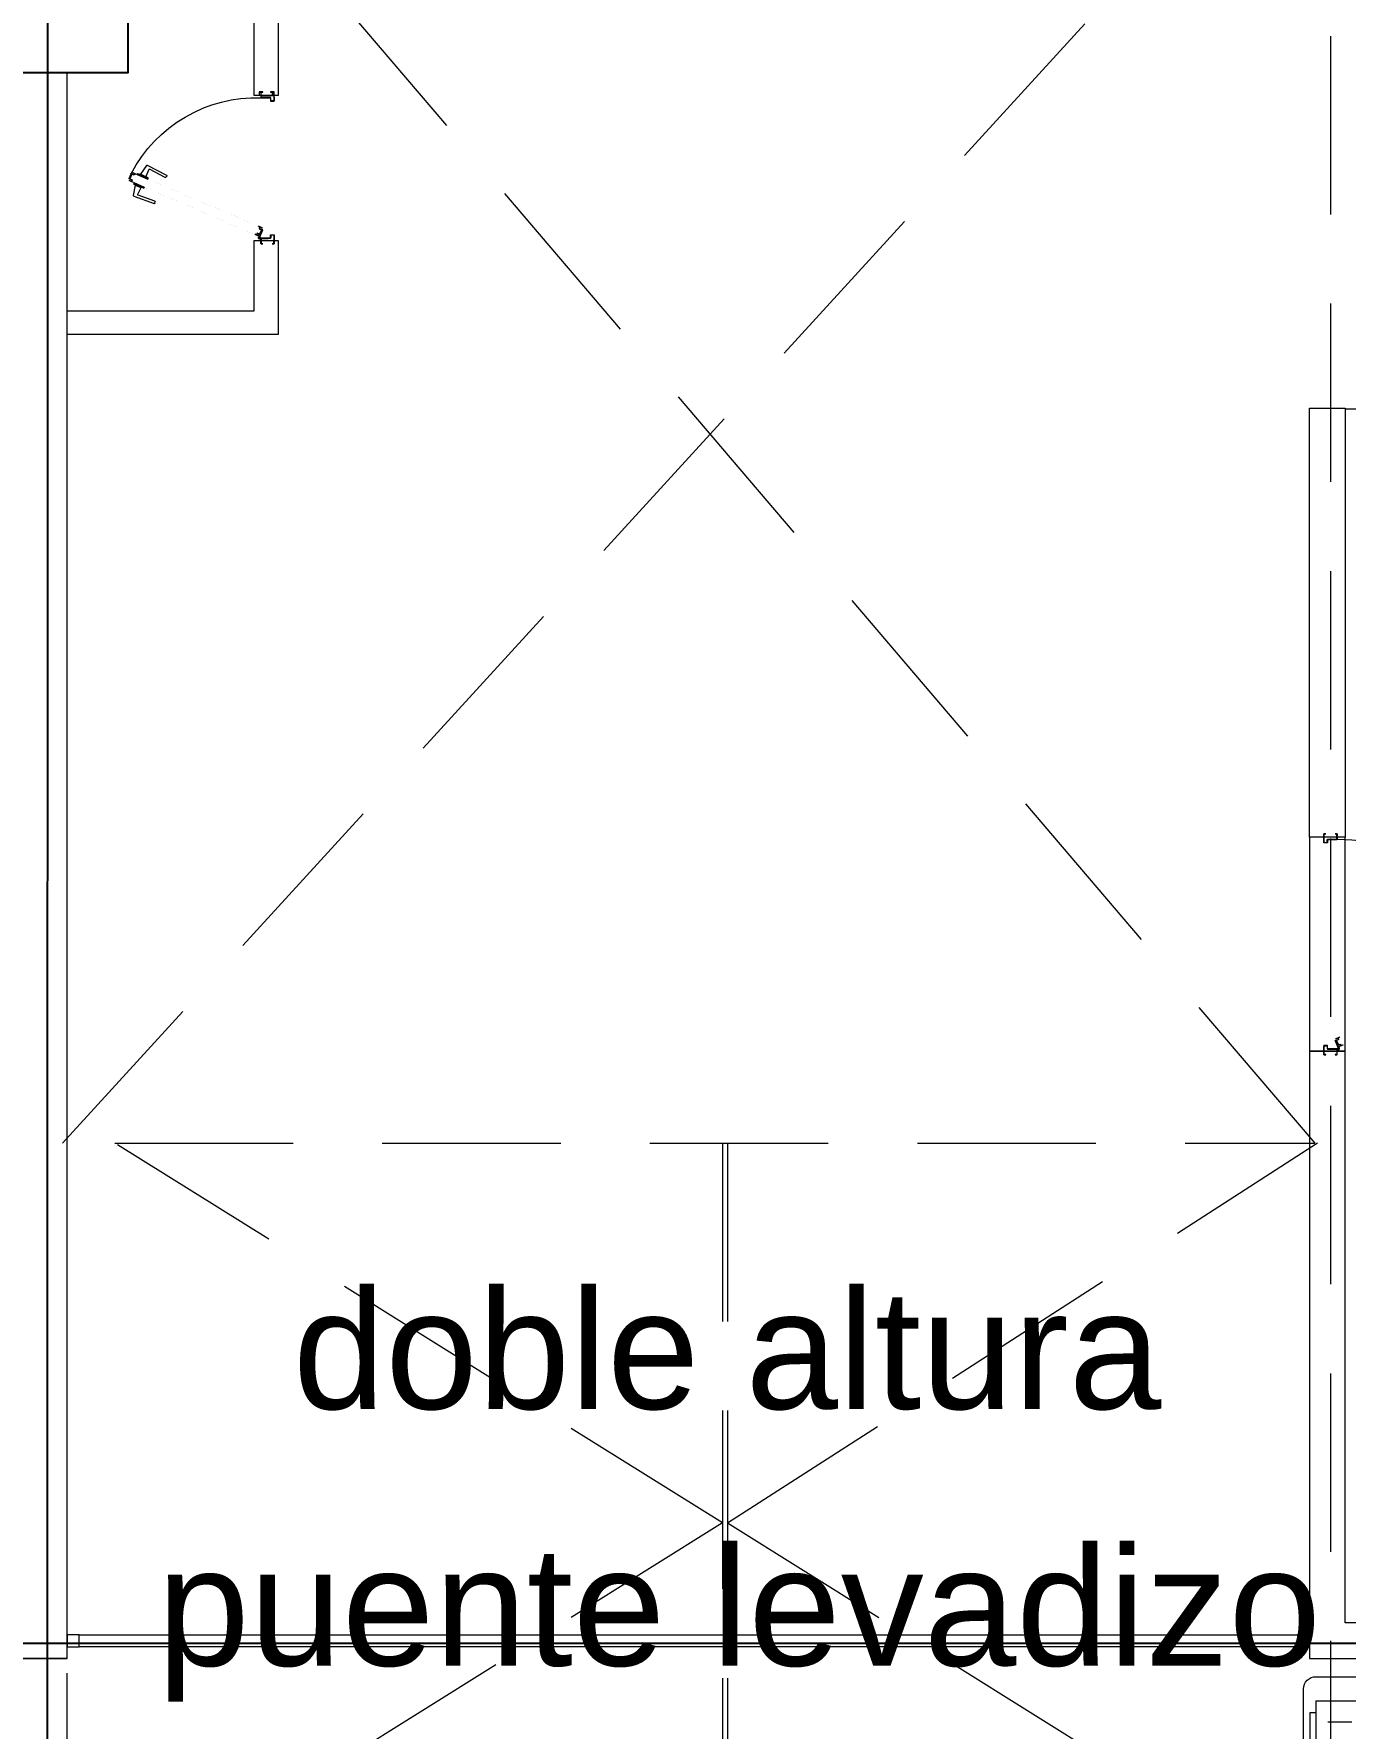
# Model space of a CAD drawing. Header units: millimetres. Extents: x 744843 to 745492, y 2520966 to 2521458.
# Drawn here: x 745393.3 to 745398.81, y 2521101.17 to 2521108.29 of the extents above; entities that cross this region are included whole.
import ezdxf

# ---------------------------------------------------------------- set-up
doc = ezdxf.new("R2010")
doc.units = ezdxf.units.MM
doc.linetypes.add('DASHED2', pattern=[0.375, 0.25, -0.125])
doc.linetypes.add('HIDDEN', pattern=[9.525, 6.35, -3.175])
doc.layers.add('A-Columnas_Pppal', color=3, linetype='Continuous')
doc.layers.add('A_Ejes', color=8, linetype='Continuous')
for name, color, linetype, lineweight in [('A_Muebles_Cocina', 55, 'Continuous', 20), ('A_Muros', 30, 'Continuous', 20), ('A_Muros_Bajos', 31, 'Continuous', 20), ('A_Muros_Concreto', 3, 'Continuous', 0), ('A_Proyecciones', 192, 'HIDDEN', 20), ('A_Puertas', 8, 'Continuous', 0), ('A_Textos', 4, 'Continuous', 20)]:
    doc.layers.add(name, color=color, linetype=linetype, lineweight=lineweight)
doc.styles.add('Arial', font='arial.ttf', dxfattribs={"height": 1})

# ---------------------------------------------------------------- blocks, each defined once
blk = doc.blocks.new('A_Puerta_60')
at = {"layer": 'A_Puertas'}
for p, q in [((0.0555, 0.6101), (0.0009, 0.6101)), ((0.5339, 0.3164), (0.453, 0.2743)), ((0.4583, 0.265), (0.5244, 0.2997)), ((0.5277, 0.2979), (0.5393, 0.2691)), ((0.537, 0.3156), (0.5624, 0.2791)), ((0.4521, 0.2706), (0.4553, 0.2659)), ((0.5742, 0.2811), (0.5297, 0.2617)), ((0.5297, 0.2617), (0.5405, 0.2696)), ((0.5313, 0.2582), (0.5297, 0.2617)), ((0.5758, 0.2775), (0.5313, 0.2582)), ((0.5611, 0.2786), (0.5405, 0.2696)), ((0.5908, 0.2431), (0.5463, 0.2237)), ((0.5463, 0.2237), (0.5478, 0.2201)), ((0.5923, 0.2395), (0.5478, 0.2201)), ((0.5478, 0.2201), (0.5609, 0.2226)), ((0.5729, 0.194), (0.5597, 0.2221)), ((0.5816, 0.2316), (0.5609, 0.2226)), ((0.5742, 0.2811), (0.5611, 0.2786)), ((0.5758, 0.2775), (0.5742, 0.2811)), ((0.58, 0.2779), (0.5795, 0.2791)), ((0.5923, 0.2395), (0.5816, 0.2316)), ((0.5922, 0.1887), (0.5828, 0.2321)), ((0.5908, 0.2431), (0.5923, 0.2395)), ((0.5939, 0.2459), (0.5945, 0.2447)), ((0.5014, 0.1572), (0.5002, 0.1628)), ((0.5016, 0.1656), (0.5719, 0.1903)), ((0.5907, 0.1859), (0.5047, 0.1554)), ((0.0555, 0), (0.0009, 0)), ((0.0255, 0.0088), (0.0256, 0.0089)), ((0.0255, 0.0078), (0.0255, 0.0088)), ((0.0256, 0.0077), (0.0255, 0.0078)), ((0.0555, 0.0089), (0.0256, 0.0089)), ((0.0555, 0.0077), (0.0256, 0.0077)), ((0.061, 0.0158), (0.0484, 0.0446)), ((0.0485, 0.0448), (0.0494, 0.0452)), ((0.0494, 0.0452), (0.0495, 0.0451)), ((0.0623, 0.0159), (0.0495, 0.0451)), ((0.0505, 0.045), (0.0615, 0.0498)), ((0.0597, 0.024), (0.0505, 0.045)), ((0.0514, 0.053), (0.066, 0.0594)), ((0.0591, 0.0553), (0.0527, 0.0525)), ((0.0628, 0.0493), (0.0537, 0.0453)), ((0.0537, 0.0453), (0.062, 0.0261)), ((0.0574, 0.0089), (0.0564, 0.0089)), ((0.0581, 0.0077), (0.0564, 0.0077)), ((0.0615, 0.0498), (0.0591, 0.0553)), ((0.0707, 0.0287), (0.0597, 0.024)), ((0.0664, 0.0585), (0.06, 0.0557)), ((0.06, 0.0557), (0.0628, 0.0493)), ((0.062, 0.0261), (0.0712, 0.03)), ((0.0664, 0.0585), (0.0659, 0.0597)), ((0.066, 0.0594), (0.0664, 0.0585)), ((0.0808, 0.0255), (0.0661, 0.0191)), ((0.0666, 0.0205), (0.0731, 0.0232)), ((0.0731, 0.0232), (0.0707, 0.0287)), ((0.0712, 0.03), (0.074, 0.0236)), ((0.074, 0.0236), (0.0804, 0.0264)), ((0.0804, 0.0264), (0.0809, 0.0252)), ((0.0804, 0.0264), (0.0808, 0.0255))]:
    blk.add_line(p, q, dxfattribs=at)
for points in [[(0.0475, 0.6249), (0.0554, 0.6249, -0.414214), (0.0564, 0.6239), (0.0564, 0.6012, -0.414214), (0.0554, 0.6002), (0.0169, 0.6002, 0.414214), (0.0159, 0.5992), (0.0159, 0.5873, -0.414214), (0.0149, 0.5864), (0.001, 0.5864, -0.414214), (0.0001, 0.5873), (0.0001, 0.6239, -0.414214), (0.001, 0.6249), (0.009, 0.6249), (0.009, 0.624), (0.001, 0.624, 0.414214), (0.0009, 0.6239), (0.0009, 0.5873, 0.414214), (0.001, 0.5872), (0.0149, 0.5872, 0.414214), (0.015, 0.5873), (0.015, 0.5992, -0.414214), (0.0169, 0.6011), (0.0554, 0.6011, 0.414214), (0.0555, 0.6012), (0.0555, 0.6239, 0.414214), (0.0554, 0.624), (0.0475, 0.624)], [(0.5983, 0.2783), (0.6067, 0.259), (0.5976, 0.2551), (0.6003, 0.2486), (0.5939, 0.2459), (0.5943, 0.2449), (0.609, 0.2513, 2.414214), (0.6077, 0.2518), (0.6013, 0.249), (0.5989, 0.2545), (0.6117, 0.2601), (0.6113, 0.261), (0.6095, 0.2602), (0.6011, 0.2795), (0.6029, 0.2803), (0.6025, 0.2812), (0.5897, 0.2756), (0.5873, 0.2811), (0.5937, 0.2839, 2.414214), (0.5942, 0.2852), (0.5796, 0.2788), (0.58, 0.2779), (0.5864, 0.2807), (0.5892, 0.2743)], [(0.0474, -0.0148), (0.0554, -0.0148, 0.414214), (0.0564, -0.0138), (0.0564, 0.0089, 0.414214), (0.0554, 0.0099), (0.0168, 0.0099, -0.414214), (0.0158, 0.0109), (0.0158, 0.0227, 0.414214), (0.0148, 0.0237), (0.001, 0.0237, 0.414214), (0, 0.0227), (0, -0.0138, 0.414214), (0.001, -0.0148), (0.0089, -0.0148), (0.0089, -0.0139), (0.001, -0.0139, -0.414214), (0.0009, -0.0138), (0.0009, 0.0227, -0.414214), (0.001, 0.0228), (0.0148, 0.0228, -0.414214), (0.0149, 0.0227), (0.0149, 0.0109, 0.414214), (0.0168, 0.009), (0.0554, 0.009, -0.414214), (0.0555, 0.0089), (0.0555, -0.0138, -0.414214), (0.0554, -0.0139), (0.0474, -0.0139)]]:
    blk.add_lwpolyline(points, format="xyb", close=True, dxfattribs=at)
at = {"layer": 'A_Puertas', "const_width": 0.0000495}
for points in [[(0.0549, 0.0524), (0.0522, 0.0512, -1), (0.0514, 0.053), (0.5661, 0.2729), (0.5943, 0.2852, -1), (0.595, 0.2834), (0.5923, 0.2822), (0.5925, 0.2818), (0.5952, 0.283, 1), (0.5941, 0.2856), (0.5659, 0.2733), (0.0512, 0.0534, 1), (0.0524, 0.0508), (0.0551, 0.052)], [(0.068, 0.0222), (0.0653, 0.021, 1), (0.0661, 0.0192), (0.5808, 0.2391), (0.609, 0.2513, 1), (0.6082, 0.2532), (0.6055, 0.252), (0.6053, 0.2524), (0.608, 0.2536, -1), (0.6091, 0.2509), (0.581, 0.2387), (0.0663, 0.0188, -1), (0.0652, 0.0214), (0.0679, 0.0226)]]:
    blk.add_lwpolyline(points, format="xyb", close=True, dxfattribs=at)
at = {"layer": 'A_Puertas'}
blk.add_circle((0.0619, 0.0109), 0.002, dxfattribs=at)
for centre, radius, start, end in [((0.0744, 0.0059), 0.5946, 27.53567, 91.82805), ((0.5253, 0.2974), 0.00247, 12.48459, 111.93968), ((0.535, 0.3142), 0.00247, 34.54312, 115.67866), ((0.4541, 0.272), 0.00247, 115.67866, 214.54312), ((0.4574, 0.2673), 0.00247, 214.54312, 291.93968), ((0.5026, 0.1633), 0.00247, 115.08803, 192.48459), ((0.5038, 0.1578), 0.00247, 192.48459, 291.34905), ((0.5709, 0.1926), 0.00247, 295.08803, 34.54312), ((0.5898, 0.1882), 0.00247, 291.34905, 12.48459), ((0.0518, 0.0521), 0.000999, 113.51386, 23.51386), ((0.0619, 0.0109), 0.00499, 220.54524, 203.64681), ((0.0657, 0.0201), 0.000999, 23.51386, 293.51386)]:
    blk.add_arc(centre, radius, start, end, dxfattribs=at)
blk = doc.blocks.new('carro_servicio')
at = {"layer": 'A_Muebles_Cocina'}
for p, q in [((0, 0.931), (0, 0.0358)), ((0.6466, 0.9818), (0.0508, 0.9818)), ((0.1016, 0.931), (0.1016, 0.0358)), ((0.1016, 0.931), (0.6466, 0.931)), ((0.1524, 0.9564), (0.5958, 0.9564)), ((0.1524, 0.931), (0.1524, 0.9564)), ((0.5958, 0.9564), (0.5958, 0.931)), ((0.6466, 0.931), (0.6466, 0.0358)), ((0.6974, 0.0358), (0.6974, 0.931)), ((0.1905, 0.8802), (0.1905, 0.7786)), ((0.5577, 0.8802), (0.5577, 0.7786)), ((0.0508, 0.3128), (0.0508, 0.68)), ((0.1016, 0.68), (0.0508, 0.68)), ((0.1016, 0.3128), (0.0508, 0.3128)), ((0.1524, 0.1628), (0.2286, 0.0866)), ((0.5196, 0.1628), (0.5958, 0.0866)), ((0.6466, 0.0358), (0.1016, 0.0358)), ((0.1524, 0.0104), (0.1524, 0.0358)), ((0.5958, 0.0104), (0.1524, 0.0104)), ((0.5958, 0.0358), (0.5958, 0.0104)), ((0.0508, -0.015), (0.6466, -0.015))]:
    blk.add_line(p, q, dxfattribs=at)
for centre, start, end in [((0.0508, 0.931), 90, 180.00537), ((0.6466, 0.931), 0, 90), ((0.0508, 0.0358), 180, 270), ((0.6466, 0.0358), 270, 0)]:
    blk.add_arc(centre, 0.0508, start, end, dxfattribs=at)
blk = doc.blocks.new('puerta90-flat-1')
at = {"layer": 'A_Puertas'}
for p, q in [((-0.0963, 0.7608), (-0.0963, 0.8154)), ((-0.0887, 0.7907), (-0.0886, 0.7908)), ((-0.0887, 0.7608), (-0.0887, 0.7907)), ((-0.0886, 0.7908), (-0.0875, 0.7908)), ((-0.0875, 0.7908), (-0.0874, 0.7907)), ((-0.0874, 0.7608), (-0.0874, 0.7907)), ((0.8037, 0.7607), (0.8037, 0.8153)), ((-0.0887, 0.7581), (-0.0887, 0.7599)), ((-0.0874, 0.7589), (-0.0874, 0.7599)), ((-0.0805, 0.7553), (-0.0517, 0.7679)), ((-0.0804, 0.754), (-0.0512, 0.7667)), ((-0.0708, 0.7355), (-0.0772, 0.7501)), ((-0.0759, 0.7496), (-0.0731, 0.7432)), ((-0.0731, 0.7432), (-0.0676, 0.7456)), ((-0.0663, 0.7451), (-0.0727, 0.7423)), ((-0.0727, 0.7423), (-0.0699, 0.7359)), ((-0.0724, 0.7566), (-0.0513, 0.7658)), ((-0.0676, 0.7456), (-0.0724, 0.7566)), ((-0.0699, 0.7359), (-0.0711, 0.7354)), ((-0.0699, 0.7359), (-0.0708, 0.7355)), ((-0.051, 0.7626), (-0.0702, 0.7542)), ((-0.0702, 0.7542), (-0.0663, 0.7451)), ((-0.0515, 0.7678), (-0.0511, 0.7668)), ((-0.0513, 0.7658), (-0.0465, 0.7548)), ((-0.0511, 0.7668), (-0.0512, 0.7667)), ((-0.047, 0.7535), (-0.051, 0.7626)), ((-0.0406, 0.7562), (-0.047, 0.7535)), ((-0.0465, 0.7548), (-0.041, 0.7572)), ((-0.041, 0.7572), (-0.0438, 0.7636)), ((-0.0433, 0.7649), (-0.0369, 0.7502)), ((-0.0378, 0.7498), (-0.0406, 0.7562)), ((-0.0378, 0.7498), (-0.0366, 0.7504)), ((-0.0369, 0.7502), (-0.0378, 0.7498)), ((0.2881, 0.1082), (0.3227, 0.0421)), ((0.2937, 0.1144), (0.289, 0.1111)), ((0.3395, 0.0326), (0.2973, 0.1134)), ((0.209, -0.0242), (0.1785, 0.0617)), ((0.1803, 0.065), (0.1859, 0.0663)), ((0.1886, 0.0649), (0.2134, -0.0055)), ((0.217, -0.0065), (0.2451, 0.0068)), ((0.2468, 0.0202), (0.2432, 0.0186)), ((0.2432, 0.0186), (0.2457, 0.0055)), ((0.2625, -0.0259), (0.2432, 0.0186)), ((0.2547, -0.0151), (0.2457, 0.0055)), ((0.2661, -0.0243), (0.2468, 0.0202)), ((0.2812, 0.0352), (0.2848, 0.0367)), ((0.3006, -0.0093), (0.2812, 0.0352)), ((0.2848, 0.0367), (0.2927, 0.026)), ((0.3042, -0.0078), (0.2848, 0.0367)), ((0.321, 0.0388), (0.2921, 0.0272)), ((0.3016, 0.0053), (0.2927, 0.026)), ((0.3042, -0.0078), (0.3016, 0.0053)), ((0.3386, 0.0295), (0.3022, 0.0041)), ((0.2118, -0.0257), (0.2552, -0.0163)), ((0.2625, -0.0259), (0.2547, -0.0151)), ((0.2661, -0.0243), (0.2625, -0.0259)), ((0.2689, -0.0275), (0.2677, -0.028)), ((0.3006, -0.0093), (0.3042, -0.0078)), ((0.301, -0.0135), (0.3022, -0.013))]:
    blk.add_line(p, q, dxfattribs=at)
for points in [[(-0.1111, 0.7688), (-0.1111, 0.7609, 0.414214), (-0.1102, 0.7599), (-0.0874, 0.7599, 0.414214), (-0.0864, 0.7609), (-0.0864, 0.7994, -0.414214), (-0.0854, 0.8004), (-0.0736, 0.8004, 0.414214), (-0.0726, 0.8014), (-0.0726, 0.8153, 0.414214), (-0.0736, 0.8163), (-0.1102, 0.8163, 0.414214), (-0.1111, 0.8153), (-0.1111, 0.8073), (-0.1103, 0.8073), (-0.1103, 0.8153, -0.414214), (-0.1102, 0.8154), (-0.0736, 0.8154, -0.414214), (-0.0735, 0.8153), (-0.0735, 0.8014, -0.414214), (-0.0736, 0.8013), (-0.0854, 0.8013, 0.414214), (-0.0873, 0.7994), (-0.0873, 0.7609, -0.414214), (-0.0874, 0.7608), (-0.1102, 0.7608, -0.414214), (-0.1103, 0.7609), (-0.1103, 0.7688)], [(0.8185, 0.7688), (0.8185, 0.7608, -0.414214), (0.8175, 0.7598), (0.7948, 0.7598, -0.414214), (0.7938, 0.7608), (0.7938, 0.7994, 0.414214), (0.7928, 0.8004), (0.7809, 0.8004, -0.414214), (0.78, 0.8014), (0.78, 0.8152, -0.414214), (0.7809, 0.8162), (0.8175, 0.8162, -0.414214), (0.8185, 0.8152), (0.8185, 0.8073), (0.8176, 0.8073), (0.8176, 0.8152, 0.414214), (0.8175, 0.8153), (0.7809, 0.8153, 0.414214), (0.7808, 0.8152), (0.7808, 0.8014, 0.414214), (0.7809, 0.8013), (0.7928, 0.8013, -0.414214), (0.7947, 0.7994), (0.7947, 0.7608, 0.414214), (0.7948, 0.7607), (0.8175, 0.7607, 0.414214), (0.8176, 0.7608), (0.8176, 0.7688)], [(0.3013, -0.0319), (0.2821, -0.0402), (0.2781, -0.0311), (0.2717, -0.0339), (0.2689, -0.0275), (0.268, -0.0279), (0.2744, -0.0425, 2.414214), (0.2749, -0.0412), (0.2721, -0.0348), (0.2776, -0.0324), (0.2832, -0.0452), (0.2841, -0.0448), (0.2833, -0.043), (0.3025, -0.0346), (0.3033, -0.0365), (0.3042, -0.0361), (0.2987, -0.0232), (0.3042, -0.0209), (0.3069, -0.0273, 2.414214), (0.3083, -0.0278), (0.3019, -0.0131), (0.301, -0.0135), (0.3038, -0.0199), (0.2973, -0.0227)]]:
    blk.add_lwpolyline(points, format="xyb", close=True, dxfattribs=at)
at = {"layer": 'A_Puertas', "const_width": 0.0000495}
for points in [[(-0.0742, 0.7482), (-0.0753, 0.7509, 1), (-0.0771, 0.7502), (0.2622, -0.0144), (0.2744, -0.0425, 1), (0.2762, -0.0417), (0.275, -0.039), (0.2754, -0.0388), (0.2766, -0.0415, -1), (0.274, -0.0427), (0.2618, -0.0145), (-0.0775, 0.75, -1), (-0.0749, 0.7511), (-0.0737, 0.7484)], [(-0.0439, 0.7614), (-0.0451, 0.7641, -1), (-0.0433, 0.7649), (0.296, 0.0004), (0.3082, -0.0278, -1), (0.3064, -0.0286), (0.3052, -0.0259), (0.3048, -0.026), (0.306, -0.0288, 1), (0.3086, -0.0276), (0.2964, 0.0005), (-0.0429, 0.765, 1), (-0.0455, 0.7639), (-0.0444, 0.7612)]]:
    blk.add_lwpolyline(points, format="xyb", close=True, dxfattribs=at)
at = {"layer": 'A_Puertas'}
blk.add_circle((-0.0854, 0.7543), 0.002, dxfattribs=at)
for centre, radius, start, end in [((-0.0854, 0.7543), 0.00499, 130.54524, 113.64681), ((-0.0763, 0.7505), 0.000999, 293.51386, 203.51386), ((-0.0442, 0.7645), 0.000999, 23.51386, 293.51386), ((-0.0963, 0.7599), 0.8901, 296.71628, 0.0589), ((0.2904, 0.1091), 0.00247, 124.54312, 201.93968), ((0.2951, 0.1124), 0.00247, 25.67866, 124.54312), ((0.1808, 0.0626), 0.00247, 102.48459, 201.34905), ((0.1864, 0.0639), 0.00247, 25.08803, 102.48459), ((0.3204, 0.0412), 0.00247, 282.48459, 21.93968), ((0.3372, 0.0315), 0.00247, 304.54312, 25.67866), ((0.2113, -0.0233), 0.00247, 201.34905, 282.48459), ((0.2156, -0.0044), 0.00247, 205.08803, 304.54312)]:
    blk.add_arc(centre, radius, start, end, dxfattribs=at)

msp = doc.modelspace()

# ---------------------------------------------------------------- linework, layer by layer
at = {"layer": 'A-Columnas_Pppal'}
msp.add_lwpolyline([(745392.9443, 2521109.6289), (745393.6938, 2521109.6289), (745393.6938, 2521108.13), (745392.9443, 2521108.13)], close=True, dxfattribs=at)
at = {"layer": 'A_Ejes'}
msp.add_line((745393.3515, 2521058.677), (745393.3628, 2521152.227), dxfattribs=at)
at = {"layer": 'A_Ejes', "ltscale": 0.5}
msp.add_line((745296.0204, 2521101.5247), (745459.3526, 2521101.5247), dxfattribs=at)
at = {"layer": 'A_Muros'}
msp.add_lwpolyline([(745393.6943, 2521109.63), (745393.6943, 2521109.63), (745394.3253, 2521109.63), (745394.3253, 2521108.0356), (745394.3024, 2521108.0356), (745394.3024, 2521108.0504), (745394.2934, 2521108.0504), (745394.2934, 2521108.0495), (745394.3014, 2521108.0495, -0.414214), (745394.3015, 2521108.0494), (745394.3015, 2521108.0356), (745394.2469, 2521108.0356), (745394.2469, 2521108.0494, -0.414214), (745394.247, 2521108.0495), (745394.2549, 2521108.0495), (745394.2549, 2521108.0504), (745394.246, 2521108.0504), (745394.246, 2521108.0356), (745394.2253, 2521108.0356), (745394.2253, 2521109.53), (745393.6938, 2521109.53)], format="xyb", close=True, dxfattribs=at)
msp.add_lwpolyline([(745393.4385, 2521107.1296), (745394.2253, 2521107.1296), (745394.2253, 2521107.4255), (745394.3253, 2521107.4255), (745394.3253, 2521107.0296), (745393.4385, 2521107.0296)], close=True, dxfattribs=at)
at = {"layer": 'A_Muros', "ltscale": 0.0065}
msp.add_lwpolyline([(745398.6609, 2521106.7202), (745398.8109, 2521106.7202), (745398.8109, 2521104.9151), (745398.7775, 2521104.9151), (745398.7775, 2521104.9298), (745398.7686, 2521104.9298), (745398.7686, 2521104.9289), (745398.7765, 2521104.9289, -0.414214), (745398.7766, 2521104.9288), (745398.7766, 2521104.9151), (745398.7221, 2521104.9151), (745398.7221, 2521104.9288, -0.414214), (745398.7222, 2521104.9289), (745398.7301, 2521104.9289), (745398.7301, 2521104.9298), (745398.7212, 2521104.9298), (745398.7212, 2521104.9151), (745398.6609, 2521104.9151)], format="xyb", close=True, dxfattribs=at)
msp.add_lwpolyline([(745404.1344, 2521101.6097), (745401.4962, 2521101.6097), (745401.4962, 2521102.3874), (745401.3462, 2521102.3874), (745401.3462, 2521101.6097), (745398.8109, 2521101.6097), (745398.8109, 2521104.015), (745398.6609, 2521104.015), (745398.6609, 2521101.4597), (745404.1344, 2521101.4597)], close=True, dxfattribs=at)
at = {"layer": 'A_Muros_Bajos', "ltscale": 0.025}
msp.add_line((745404.2462, 2521106.7151), (745398.8109, 2521106.7151), dxfattribs=at)
at = {"layer": 'A_Muros_Concreto'}
msp.add_lwpolyline([(745393.4385, 2521101.4597), (745393.4385, 2521108.13), (745393.2387, 2521108.13), (745393.2387, 2521101.4597)], close=True, dxfattribs=at)
at = {"layer": 'A_Proyecciones', "linetype": 'DASHED2', "ltscale": 3}
for p, q in [((745393.4188, 2521103.6281), (745398.7595, 2521109.4783)), ((745398.6845, 2521103.6281), (745393.6974, 2521109.4783)), ((745398.7493, 2521109.4097), (745398.7493, 2521094.6796)), ((745396.1938, 2521102.0305), (745393.6383, 2521103.6291)), ((745393.6383, 2521103.6281), (745398.6837, 2521103.6281)), ((745396.1938, 2521103.6281), (745396.1938, 2521100.4329)), ((745396.2139, 2521103.6281), (745396.2139, 2521100.4329)), ((745396.215, 2521102.0305), (745398.6955, 2521103.6291)), ((745396.1938, 2521102.0305), (745393.6383, 2521100.4318)), ((745396.215, 2521102.0305), (745398.7705, 2521100.4318))]:
    msp.add_line(p, q, dxfattribs=at)
at = {"layer": 'A_Proyecciones'}
msp.add_lwpolyline([(745398.6609, 2521104.015), (745398.8109, 2521104.015), (745398.8109, 2521104.9151), (745398.6609, 2521104.9151)], close=True, dxfattribs=at)
at = {"layer": 'A_Proyecciones', "ltscale": 0.075}
msp.add_lwpolyline([(745393.2387, 2521098.0651), (745393.4385, 2521098.0651), (745393.4385, 2521101.4597), (745393.2387, 2521101.4597)], close=True, dxfattribs=at)
at = {"layer": 'A_Puertas'}
for p, q in [((745393.4885, 2521101.56), (745398.6109, 2521101.56)), ((745398.6109, 2521101.51), (745393.4885, 2521101.51))]:
    msp.add_line(p, q, dxfattribs=at)
for points in [[(745393.4385, 2521101.51), (745393.4885, 2521101.51), (745393.4885, 2521101.56), (745393.4385, 2521101.56)], [(745398.6109, 2521101.51), (745398.6609, 2521101.51), (745398.6609, 2521101.56), (745398.6109, 2521101.56)]]:
    msp.add_lwpolyline(points, close=True, dxfattribs=at)

# ---------------------------------------------------------------- block references
at = {"layer": 'A_Muebles_Cocina', "color": 8, "xscale": -1, "rotation": 90}
msp.add_blockref('carro_servicio', (745399.6184, 2521101.3839), dxfattribs=at)
at = {"layer": 'A_Puertas', "color": 8, "xscale": -1}
msp.add_blockref('A_Puerta_60', (745394.3091, 2521107.4255), dxfattribs=at)
at = {"layer": 'A_Puertas', "rotation": 90}
msp.add_blockref('puerta90-flat-1', (745399.5373, 2521104.1114), dxfattribs=at)

# ---------------------------------------------------------------- texts
at = {"layer": 'A_Textos', "ltscale": 0.1, "char_height": 0.5, "width": 13.916468, "attachment_point": 2, "style": 'Arial'}
for s, insert in [('doble altura', (745396.2128, 2521103.0099)), ('puente levadizo', (745396.2633, 2521101.9297)), ('puente levadizo', (745396.2633, 2521101.9297))]:
    msp.add_mtext(s, dxfattribs=dict(at, insert=insert))

doc.saveas('drawing.dxf')
